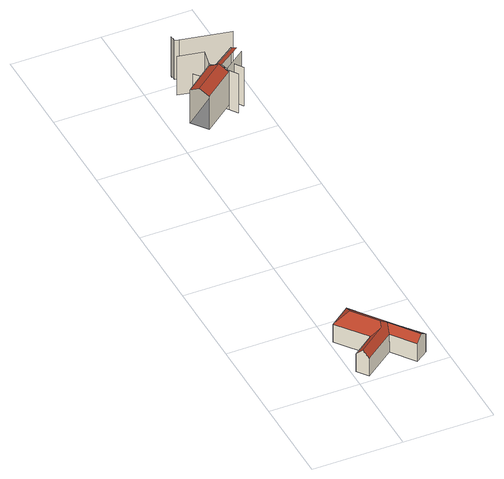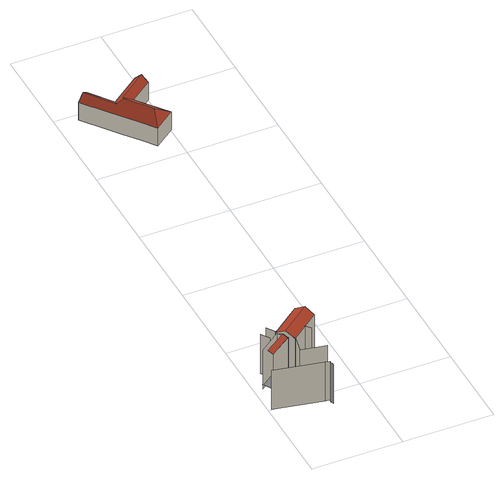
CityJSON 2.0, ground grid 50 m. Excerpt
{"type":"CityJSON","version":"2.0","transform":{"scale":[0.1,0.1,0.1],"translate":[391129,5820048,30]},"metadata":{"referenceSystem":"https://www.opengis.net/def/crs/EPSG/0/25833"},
"CityObjects":{
"building1":{"type":"Building","attributes":{"function":"1119","roofType":"1130","measuredHeight":16.89},"address":[{"locality":"Berlin","thoroughfareNumber":"7","thoroughfareName":"Am Kupfergraben"}],"geometry":[{"type":"MultiSurface","lod":"2","boundaries":[[[0,1,2,3,4]],[[3,5,6,4]],[[5,7,8,9,6]],[[7,10,11,8]],[[12,13,14,15]],[[0,16,15,14,1]],[[10,17,18,19,20,21,22,23,11]],[[20,19,24,13,12]],[[0,4,6,9,8,11,23,22,21,20,12,15,16]],[[5,25,26,27,7]],[[13,24,28,29,14]],[[7,27,10]],[[10,27,26,30,28,24,19,18,17]],[[3,2,25,5]],[[1,14,29,28,30,26,25,2]]],"semantics":{"surfaces":[{"type":"WallSurface"},{"type":"GroundSurface"},{"type":"RoofSurface"}],"values":[0,0,0,0,0,0,0,0,1,2,2,2,2,2,2]}}]},
"building2":{"type":"Building","attributes":{"description":"92000182_MBO_bodemuseum","name":"Bodemuseum","function":"1134","roofType":"1130","measuredHeight":44.83},"address":[{"locality":"Berlin","thoroughfareNumber":"3","thoroughfareName":"Am Kupfergraben"}],"geometry":[{"type":"MultiSurface","lod":"2","boundaries":[[[31,32,33,34]],[[35,36,37,38]],[[33,39,40,34]],[[32,31,41,42]],[[42,41,43,44]],[[44,43,40,39]],[[45,46,47,48]],[[49,50,51,52]],[[53,49,52,54]],[[50,55,56,51]],[[55,57,58,56]],[[32,42,44,39,33]],[[59,45,48,60]],[[61,59,60,62]],[[63,64,65,66]],[[67,68,69,70,71]],[[72,61,62,73]],[[69,74,75,70]],[[75,76,71,70]],[[64,77,78,65]],[[79,80,81,82]],[[83,63,66,84]],[[57,85,86,58]],[[74,69,68,87]]],"semantics":{"surfaces":[{"type":"WallSurface"},{"type":"GroundSurface"},{"type":"RoofSurface"}],"values":[0,0,1,2,2,0,0,0,0,0,0,0,0,0,0,0,0,0,1,0,0,0,0,2]}}]}
},
"vertices":[
[58,10,31],[58,10,144],[35,40,181],[12,70,144],[12,70,31],[134,164,144],[134,164,31],[8,329,144],[8,329,31],[64,256,31],[122,416,144],[122,416,31],[322,11,31],[322,11,144],[226,138,144],[226,138,31],[181,103,31],[186,331,144],[294,190,144],[391,63,144],[391,63,31],[294,190,31],[248,250,31],[177,343,31],[356,37,177],[196,163,182],[203,191,199],[99,328,199],[240,191,177],[235,172,166],[233,191,182],
[96,2176,246],[264,2308,246],[264,2308,35],[96,2176,35],[160,2274,255],[180,2244,255],[180,2244,6],[160,2274,6],[331,2220,35],[163,2088,35],[129,2132,277],[297,2264,277],[163,2088,246],[331,2220,246],[283,2404,255],[147,2431,255],[147,2431,6],[283,2404,6],[182,2568,255],[188,2567,255],[188,2567,6],[182,2568,6],[184,2579,255],[184,2579,6],[188,2547,255],[188,2547,6],[209,2543,255],[209,2543,6],[263,2309,255],[263,2309,6],[331,2220,255],[331,2220,6],[295,2291,255],[332,2238,255],[332,2238,6],[295,2291,6],[330,2240,252],[313,2266,266],[295,2291,252],[295,2291,33],[330,2240,33],[363,2175,255],[363,2175,6],[418,2377,252],[418,2377,33],[453,2325,33],[451,2327,255],[451,2327,6],[379,2257,255],[410,2212,255],[410,2212,6],[379,2257,6],[418,2377,255],[418,2377,6],[480,2489,255],[480,2489,6],[435,2351,266]
]}
